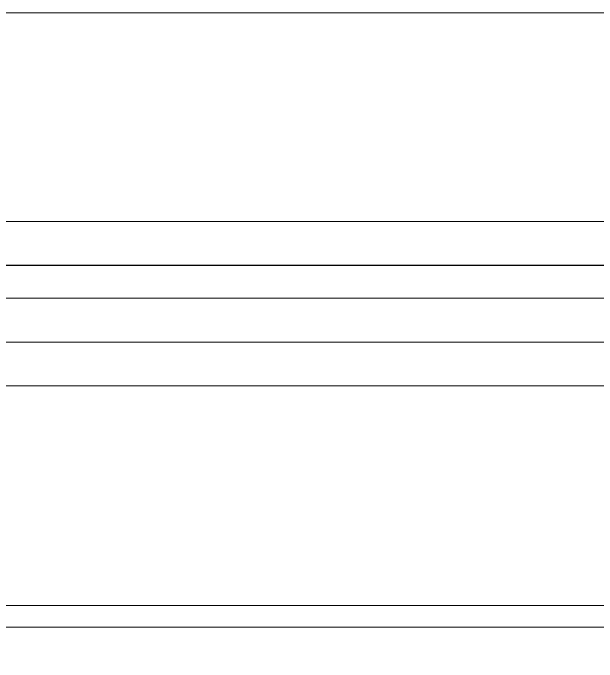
# Model space of a CAD drawing. Extents: x -2050 to 29725, y -1777 to 6820.
# Drawn here: x 8630.3 to 8683.6, y 2799.8 to 2859 of the extents above; entities that cross this region are included whole.
import ezdxf

# ---------------------------------------------------------------- set-up
doc = ezdxf.new("R2010")
doc.units = 0
doc.header["$LTSCALE"] = 25
doc.header["$MEASUREMENT"] = 0
for name, color, linetype, lineweight in [('00', 9, 'Continuous', 9), ('06D', 9, 'Continuous', 9), ('10', 9, 'Continuous', 9), ('14', 9, 'Continuous', 9), ('33', 9, 'BATTING', 9)]:
    doc.layers.add(name, color=color, linetype=linetype, lineweight=lineweight)
doc.linetypes.add('BATTING', pattern='A,0.0001,-0.1,[134,ltypeshp.shx,S=0.1,R=0,X=-0.1,Y=0],-0.2,[134,ltypeshp.shx,S=0.1,R=180,X=0.1,Y=0],-0.1', length=0.4001)

msp = doc.modelspace()

# ---------------------------------------------------------------- linework, layer by layer
at = {"layer": '00'}
msp.add_lwpolyline([(8607.5, 2825), (8730, 2825), (8730, 2805), (8607.5, 2805)], close=True, dxfattribs=at)
at = {"layer": '06D'}
for points in [[(8526.018, 2840), (8730, 2840.001)], [(8730, 2825), (8730, 2833), (8527.5, 2833)]]:
    msp.add_lwpolyline(points, dxfattribs=at)
at = {"layer": '10'}
msp.add_line((8088.983, 2859), (10761.5, 2859), dxfattribs=at)
at = {"layer": '10', "const_width": 0.1}
msp.add_lwpolyline([(8525.283, 2836), (8736.63, 2836)], dxfattribs=at)
at = {"layer": '14'}
msp.add_lwpolyline([(8525.5, 2803), (8525.5, 2743), (8609.5, 2743), (8609.5, 2803), (8732, 2803), (8732, 2819.3)], dxfattribs=at)
at = {"layer": '33', "ltscale": 0.4}
msp.add_lwpolyline([(8527.5, 2829), (8730, 2829)], dxfattribs=at)

doc.saveas('drawing.dxf')
